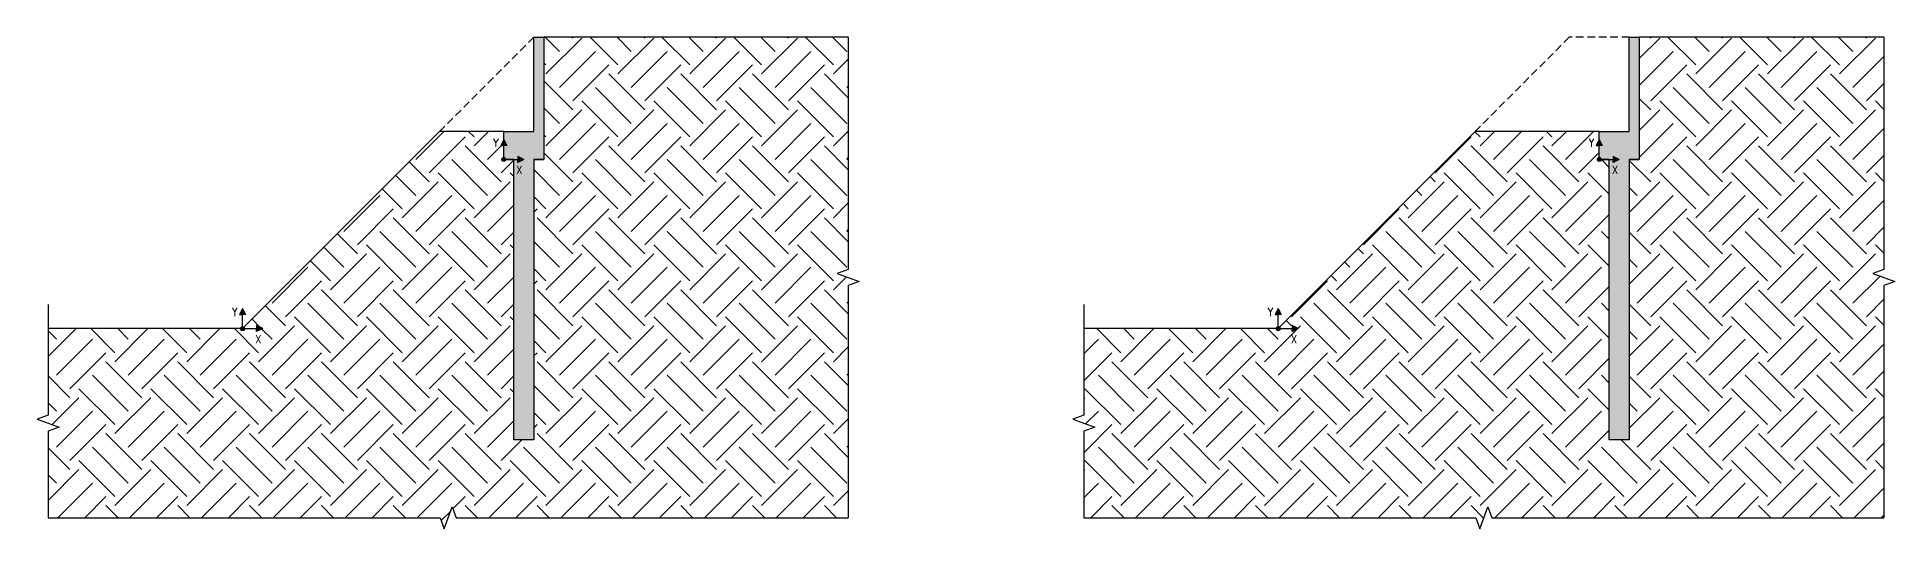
# Model space of a CAD drawing. Header units: millimetres. Extents: x -137513 to 317531, y -53692 to 125625.
# Drawn here: x 224666 to 317531, y -53692 to -29142 of the extents above; entities that cross this region are included whole.
import ezdxf

# ---------------------------------------------------------------- set-up
doc = ezdxf.new("R2010")
doc.units = ezdxf.units.MM
doc.linetypes.add('DASHED', pattern=[19.05, 12.7, -6.35])
for name, color, linetype in [('04', 4, 'Continuous'), ('05', 5, 'Continuous'), ('07', 7, 'Continuous'), ('08', 8, 'Continuous'), ('Concreto_09', 9, 'Continuous'), ('Coordinates_03', 3, 'Continuous'), ('Coordinates_06', 6, 'Continuous'), ('Soil_27', 27, 'Continuous')]:
    doc.layers.add(name, color=color, linetype=linetype)
doc.styles.add('Romans', font='romans.shx', dxfattribs={"width": 0.9, "height": 400})

msp = doc.modelspace()

# ---------------------------------------------------------------- hatches: boundary and pattern name
at = {"layer": 'Concreto_09'}
h = msp.add_hatch(dxfattribs=at)
h.set_pattern_fill('AR-CONC', color=256, scale=4)
h.set_pattern_definition([(50, (178094.2, -49142.23), (728.7387, -63.7563), [76.2, -838.2]), (355, (178094.2, -49142.2), (-140.974, 764.2274), [60.96, -670.562]), (100.4514, (178154.9, -49147.55), (587.765, 700.471), [64.76, -712.361]), (46.1842, (178094.2, -48939), (1084.316, -168.169), [114.3, -1257.3]), (96.6356, (178184.6, -48953), (949.617, 989.704), [97.14, -1068.542]), (351.1842, (178094.2, -48939), (949.617, 989.704), [91.44, -1005.839]), (21, (178195.8, -48989.83), (606.4576, -409.061), [76.2, -838.2]), (326, (178195.8, -48989.8), (247.208, 736.752), [60.96, -670.56]), (71.4514, (178246.3, -49023.9), (853.666, 327.691), [64.76, -712.36]), (37.5, (178094.2, -49142.23), (12.3544, 338.2202), [0, -662.432, 0, -680.72, 0, -673.1]), (7.5, (178094.2, -49142.23), (267.2787, 400.7223), [0, -388.112, 0, -647.192, 0, -256.54]), (327.5, (177867.63, -49142.23), (542.3624, -22.915), [0, -254, 0, -792.48, 0, -1051.56]), (317.5, (177766.03, -49142.23), (592.5167, 101.706), [0, -330.2, 0, -526.288, 0, -746.76])])
h.paths.add_polyline_path([(249491.7, -35247.4), (249491.7, -49247.4), (248491.7, -49247.4), (248491.7, -35247.4), (247991.7, -35247.4), (247991.7, -33847.4), (249491.7, -33847.4), (249491.7, -29142.2), (249991.7, -29142.2), (249991.7, -35247.4)], flags=17)
h.paths.add_polyline_path([(249491.7, -35247.4), (249991.7, -35247.4)], flags=0)
h = msp.add_hatch(dxfattribs=at)
h.set_pattern_fill('AR-CONC', color=256, scale=4)
h.set_pattern_definition([(50, (232859.86, -49142.23), (728.7387, -63.7563), [76.2, -838.2]), (355, (232859.86, -49142.2), (-140.974, 764.2274), [60.96, -670.562]), (100.4514, (232920.6, -49147.55), (587.765, 700.471), [64.76, -712.361]), (46.1842, (232859.9, -48939), (1084.316, -168.169), [114.3, -1257.3]), (96.6356, (232950.2, -48953), (949.617, 989.704), [97.14, -1068.542]), (351.1842, (232859.9, -48939), (949.617, 989.704), [91.44, -1005.839]), (21, (232961.46, -48989.83), (606.4576, -409.061), [76.2, -838.2]), (326, (232961.46, -48989.8), (247.208, 736.752), [60.96, -670.56]), (71.4514, (233012, -49023.9), (853.666, 327.691), [64.76, -712.36]), (37.5, (232859.86, -49142.23), (12.3544, 338.2202), [0, -662.432, 0, -680.72, 0, -673.1]), (7.5, (232859.86, -49142.23), (267.2787, 400.7223), [0, -388.112, 0, -647.192, 0, -256.54]), (327.5, (232633.3, -49142.23), (542.3624, -22.915), [0, -254, 0, -792.48, 0, -1051.56]), (317.5, (232531.7, -49142.23), (592.5167, 101.706), [0, -330.2, 0, -526.288, 0, -746.76])])
h.paths.add_polyline_path([(304257.4, -35247.4), (304257.4, -49247.4), (303257.4, -49247.4), (303257.4, -35247.4), (302757.4, -35247.4), (302757.4, -33847.4), (304257.4, -33847.4), (304257.4, -29142.2), (304757.4, -29142.2), (304757.4, -35247.4)], flags=17)
h.paths.add_polyline_path([(304257.4, -35247.4), (304757.4, -35247.4)], flags=0)
at = {"layer": 'Coordinates_03', "transparency": 33554534}
h = msp.add_hatch(color=256, dxfattribs=at)
h.dxf.hatch_style = 1
h.paths.add_polyline_path([(247991.7, -34247.4), (247841.7, -34547.4), (247991.7, -34547.4), (248141.7, -34547.4)])
h = msp.add_hatch(color=256, dxfattribs=at)
h.dxf.hatch_style = 1
h.paths.add_polyline_path([(302757.4, -34247.4), (302607.4, -34547.4), (302757.4, -34547.4), (302907.4, -34547.4)])
h = msp.add_hatch(color=256, dxfattribs=at)
h.dxf.hatch_style = 1
h.paths.add_polyline_path([(248091.7, -35247.4), (247991.7, -35247.4), (247991.7, -35147.4, 0.4142136), (247891.7, -35247.4, 1)])
h = msp.add_hatch(color=256, dxfattribs=at)
h.dxf.hatch_style = 1
h.paths.add_polyline_path([(247991.7, -35147.4), (247991.7, -35247.4), (248091.7, -35247.4, 0.4142136)], flags=17)
h = msp.add_hatch(color=256, dxfattribs=at)
h.dxf.hatch_style = 1
h.paths.add_polyline_path([(248691.7, -35097.4), (248691.7, -35247.4), (248691.7, -35397.4), (248991.7, -35247.4)])
h = msp.add_hatch(color=256, dxfattribs=at)
h.dxf.hatch_style = 1
h.paths.add_polyline_path([(302857.4, -35247.4), (302757.4, -35247.4), (302757.4, -35147.4, 0.4142136), (302657.4, -35247.4, 1)])
h = msp.add_hatch(color=256, dxfattribs=at)
h.dxf.hatch_style = 1
h.paths.add_polyline_path([(302757.4, -35147.4), (302757.4, -35247.4), (302857.4, -35247.4, 0.4142136)], flags=17)
h = msp.add_hatch(color=256, dxfattribs=at)
h.dxf.hatch_style = 1
h.paths.add_polyline_path([(303457.4, -35097.4), (303457.4, -35247.4), (303457.4, -35397.4), (303757.4, -35247.4)])
at = {"layer": 'Coordinates_06', "transparency": 33554534}
h = msp.add_hatch(color=256, dxfattribs=at)
h.dxf.hatch_style = 1
h.paths.add_polyline_path([(234939.2, -42694.8), (234789.2, -42994.8), (234939.2, -42994.8), (235089.2, -42994.8)])
h = msp.add_hatch(color=256, dxfattribs=at)
h.dxf.hatch_style = 1
h.paths.add_polyline_path([(286704.8, -42694.8), (286554.8, -42994.8), (286704.8, -42994.8), (286854.8, -42994.8)])
h = msp.add_hatch(color=256, dxfattribs=at)
h.dxf.hatch_style = 1
h.paths.add_polyline_path([(235039.2, -43694.8), (234939.2, -43694.8), (234939.2, -43594.8, 0.4142136), (234839.2, -43694.8, 1)])
h = msp.add_hatch(color=256, dxfattribs=at)
h.dxf.hatch_style = 1
h.paths.add_polyline_path([(234939.2, -43594.8), (234939.2, -43694.8), (235039.2, -43694.8, 0.4142136)], flags=17)
h = msp.add_hatch(color=256, dxfattribs=at)
h.dxf.hatch_style = 1
h.paths.add_polyline_path([(235639.2, -43544.8), (235639.2, -43694.8), (235639.2, -43844.8), (235939.2, -43694.8)])
h = msp.add_hatch(color=256, dxfattribs=at)
h.dxf.hatch_style = 1
h.paths.add_polyline_path([(286804.8, -43694.8), (286704.8, -43694.8), (286704.8, -43594.8, 0.4142136), (286604.8, -43694.8, 1)])
h = msp.add_hatch(color=256, dxfattribs=at)
h.dxf.hatch_style = 1
h.paths.add_polyline_path([(286704.8, -43594.8), (286704.8, -43694.8), (286804.8, -43694.8, 0.4142136)], flags=17)
h = msp.add_hatch(color=256, dxfattribs=at)
h.dxf.hatch_style = 1
h.paths.add_polyline_path([(287404.8, -43544.8), (287404.8, -43694.8), (287404.8, -43844.8), (287704.8, -43694.8)])
at = {"layer": 'Soil_27'}
h = msp.add_hatch(dxfattribs=at)
h.set_pattern_fill('EARTH', color=256, scale=400, angle=45)
h.paths.add_polyline_path([(248491.7, -35247.4), (248091.7, -35247.4, -1), (247891.7, -35247.4, -0.4142136), (247991.7, -35147.4), (247991.7, -34547.4), (247841.7, -34547.4), (247991.7, -34247.4), (247991.7, -33847.4), (244786.6, -33847.4), (235009.9, -43624.1, -0.1989124), (235039.2, -43694.8), (235639.2, -43694.8), (235639.2, -43544.8), (235939.2, -43694.8), (235639.2, -43844.8), (235639.2, -43694.8), (235039.2, -43694.8, -1), (234839.2, -43694.8), (225215.5, -43694.8), (225215.5, -48018.5), (224666, -48218.5), (225764.9, -48618.5), (225215.5, -48818.5), (225215.5, -53142.2), (244815.5, -53142.2), (245015.5, -53691.7), (245415.5, -52592.7), (245615.5, -53142.2), (265215.5, -53142.2), (265215.5, -41542.2), (265764.9, -41342.2), (264666, -40942.2), (265215.5, -40742.2), (265215.5, -29142.2), (249991.7, -29142.2), (249991.7, -35247.4), (249491.7, -35247.4), (249491.7, -49247.4), (248491.7, -49247.4)])
h.paths.add_polyline_path([(247378.3, -34717.7), (247852.6, -34717.7), (247852.6, -34117.7), (247378.3, -34117.7)], flags=24)
h.paths.add_polyline_path([(235521.7, -44515.2), (235961.7, -44515.2), (235961.7, -43915.2), (235521.7, -43915.2)], flags=24)
h = msp.add_hatch(dxfattribs=at)
h.set_pattern_fill('EARTH', color=256, scale=400, angle=45)
h.paths.add_polyline_path([(303257.4, -35247.4), (302857.4, -35247.4, -1), (302657.4, -35247.4, -0.4142136), (302757.4, -35147.4), (302757.4, -34547.4), (302607.4, -34547.4), (302757.4, -34247.4), (302757.4, -33847.4), (296552.2, -33847.4), (286775.5, -43624.1, -0.1989124), (286804.8, -43694.8), (287404.8, -43694.8), (287404.8, -43544.8), (287704.8, -43694.8), (287404.8, -43844.8), (287404.8, -43694.8), (286804.8, -43694.8, -1), (286604.8, -43694.8), (276981.1, -43694.8), (276981.1, -48018.5), (276431.6, -48218.5), (277530.6, -48618.5), (276981.1, -48818.5), (276981.1, -53142.2), (296581.1, -53142.2), (296781.1, -53691.7), (297181.1, -52592.7), (297381.1, -53142.2), (316981.1, -53142.2), (316981.1, -41542.2), (317530.6, -41342.2), (316431.6, -40942.2), (316981.1, -40742.2), (316981.1, -29142.2), (304757.4, -29142.2), (304757.4, -35247.4), (304257.4, -35247.4), (304257.4, -49247.4), (303257.4, -49247.4)])
h.paths.add_polyline_path([(302144, -34717.7), (302618.3, -34717.7), (302618.3, -34117.7), (302144, -34117.7)], flags=24)
h.paths.add_polyline_path([(287287.3, -44515.2), (287727.3, -44515.2), (287727.3, -43915.2), (287287.3, -43915.2)], flags=24)

# ---------------------------------------------------------------- linework, layer by layer
at = {"layer": '04'}
for p, q in [((265215.5, -29142.2), (249991.7, -29142.2)), ((316981.1, -29142.2), (304757.4, -29142.2)), ((244786.6, -33847.4), (234939.2, -43694.8)), ((247991.7, -33847.4), (244786.6, -33847.4)), ((296552.2, -33847.4), (286704.8, -43694.8)), ((302757.4, -33847.4), (296552.2, -33847.4)), ((234939.2, -43694.8), (225215.5, -43694.8)), ((286704.8, -43694.8), (276981.1, -43694.8))]:
    msp.add_line(p, q, dxfattribs=at)
at = {"layer": '05'}
for points in [[(249491.7, -35247.4), (249491.7, -49247.4), (248491.7, -49247.4), (248491.7, -35247.4), (247991.7, -35247.4), (247991.7, -33847.4), (249491.7, -33847.4), (249491.7, -29142.2), (249991.7, -29142.2), (249991.7, -35247.4), (249491.7, -35247.4), (249991.7, -35247.4)], [(304257.4, -35247.4), (304257.4, -49247.4), (303257.4, -49247.4), (303257.4, -35247.4), (302757.4, -35247.4), (302757.4, -33847.4), (304257.4, -33847.4), (304257.4, -29142.2), (304757.4, -29142.2), (304757.4, -35247.4), (304257.4, -35247.4), (304757.4, -35247.4)]]:
    msp.add_lwpolyline(points, dxfattribs=at)
at = {"layer": '07', "linetype": 'DASHED', "ltscale": 30, "transparency": 33554559}
for p, q in [((249491.7, -29142.2), (244786.6, -33847.4)), ((301257.4, -29142.2), (296552.2, -33847.4)), ((304257.4, -29142.2), (301257.4, -29142.2))]:
    msp.add_line(p, q, dxfattribs=at)
at = {"layer": '08', "linetype": 'Continuous'}
for points in [[(265215.5, -29142.2), (265215.5, -40742.2), (264666, -40942.2), (265764.9, -41342.2), (265215.5, -41542.2), (265215.5, -53142.2)], [(316981.1, -29142.2), (316981.1, -40742.2), (316431.6, -40942.2), (317530.6, -41342.2), (316981.1, -41542.2), (316981.1, -53142.2)], [(225215.5, -42494.8), (225215.5, -48018.5), (224666, -48218.5), (225764.9, -48618.5), (225215.5, -48818.5), (225215.5, -53142.2)], [(276981.1, -42494.8), (276981.1, -48018.5), (276431.6, -48218.5), (277530.6, -48618.5), (276981.1, -48818.5), (276981.1, -53142.2)], [(225215.5, -53142.2), (244815.5, -53142.2), (245015.5, -53691.7), (245415.5, -52592.7), (245615.5, -53142.2), (265215.5, -53142.2)], [(276981.1, -53142.2), (296581.1, -53142.2), (296781.1, -53691.7), (297181.1, -52592.7), (297381.1, -53142.2), (316981.1, -53142.2)]]:
    msp.add_lwpolyline(points, dxfattribs=at)
at = {"layer": 'Coordinates_03'}
for p, q in [((247991.7, -34247.4), (247841.7, -34547.4)), ((247991.7, -34247.4), (248141.7, -34547.4)), ((302757.4, -34247.4), (302607.4, -34547.4)), ((302757.4, -34247.4), (302907.4, -34547.4)), ((247841.7, -34547.4), (247991.7, -34547.4)), ((247991.7, -35247.4), (247991.7, -34547.4)), ((248141.7, -34547.4), (247991.7, -34547.4)), ((247991.7, -35247.4), (248691.7, -35247.4)), ((248991.7, -35247.4), (248691.7, -35097.4)), ((248691.7, -35097.4), (248691.7, -35247.4)), ((248991.7, -35247.4), (248691.7, -35397.4)), ((248691.7, -35397.4), (248691.7, -35247.4)), ((302607.4, -34547.4), (302757.4, -34547.4)), ((302757.4, -35247.4), (302757.4, -34547.4)), ((302907.4, -34547.4), (302757.4, -34547.4)), ((302757.4, -35247.4), (303457.4, -35247.4)), ((303757.4, -35247.4), (303457.4, -35097.4)), ((303457.4, -35097.4), (303457.4, -35247.4)), ((303757.4, -35247.4), (303457.4, -35397.4)), ((303457.4, -35397.4), (303457.4, -35247.4))]:
    msp.add_line(p, q, dxfattribs=at)
for centre in [(247991.7, -35247.4), (302757.4, -35247.4)]:
    msp.add_circle(centre, 100, dxfattribs=at)
at = {"layer": 'Coordinates_06'}
for p, q in [((234939.2, -42694.8), (234789.2, -42994.8)), ((234939.2, -42694.8), (235089.2, -42994.8)), ((286704.8, -42694.8), (286554.8, -42994.8)), ((286704.8, -42694.8), (286854.8, -42994.8)), ((234789.2, -42994.8), (234939.2, -42994.8)), ((234939.2, -43694.8), (234939.2, -42994.8)), ((235089.2, -42994.8), (234939.2, -42994.8)), ((235939.2, -43694.8), (235639.2, -43544.8)), ((235639.2, -43544.8), (235639.2, -43694.8)), ((286554.8, -42994.8), (286704.8, -42994.8)), ((286704.8, -43694.8), (286704.8, -42994.8)), ((286854.8, -42994.8), (286704.8, -42994.8)), ((287704.8, -43694.8), (287404.8, -43544.8)), ((287404.8, -43544.8), (287404.8, -43694.8)), ((234939.2, -43694.8), (235639.2, -43694.8)), ((235939.2, -43694.8), (235639.2, -43844.8)), ((235639.2, -43844.8), (235639.2, -43694.8)), ((286704.8, -43694.8), (287404.8, -43694.8)), ((287704.8, -43694.8), (287404.8, -43844.8)), ((287404.8, -43844.8), (287404.8, -43694.8))]:
    msp.add_line(p, q, dxfattribs=at)
for centre in [(234939.2, -43694.8), (286704.8, -43694.8)]:
    msp.add_circle(centre, 100, dxfattribs=at)

# ---------------------------------------------------------------- texts
at = {"layer": 'Coordinates_03', "style": 'Romans', "width": 0.9}
for s, p in [('Y', (247461.2, -34617.7)), ('Y', (302226.9, -34617.7)), ('X', (248622.8, -35967.8)), ('X', (303388.5, -35967.8))]:
    msp.add_text(s, height=400, dxfattribs=at).set_placement(p)
at = {"layer": 'Coordinates_06', "style": 'Romans', "width": 0.9}
for s, p in [('Y', (234408.6, -43065.1)), ('Y', (286174.3, -43065.1)), ('X', (235570.3, -44415.2)), ('X', (287335.9, -44415.2))]:
    msp.add_text(s, height=400, dxfattribs=at).set_placement(p)

doc.saveas('drawing.dxf')
